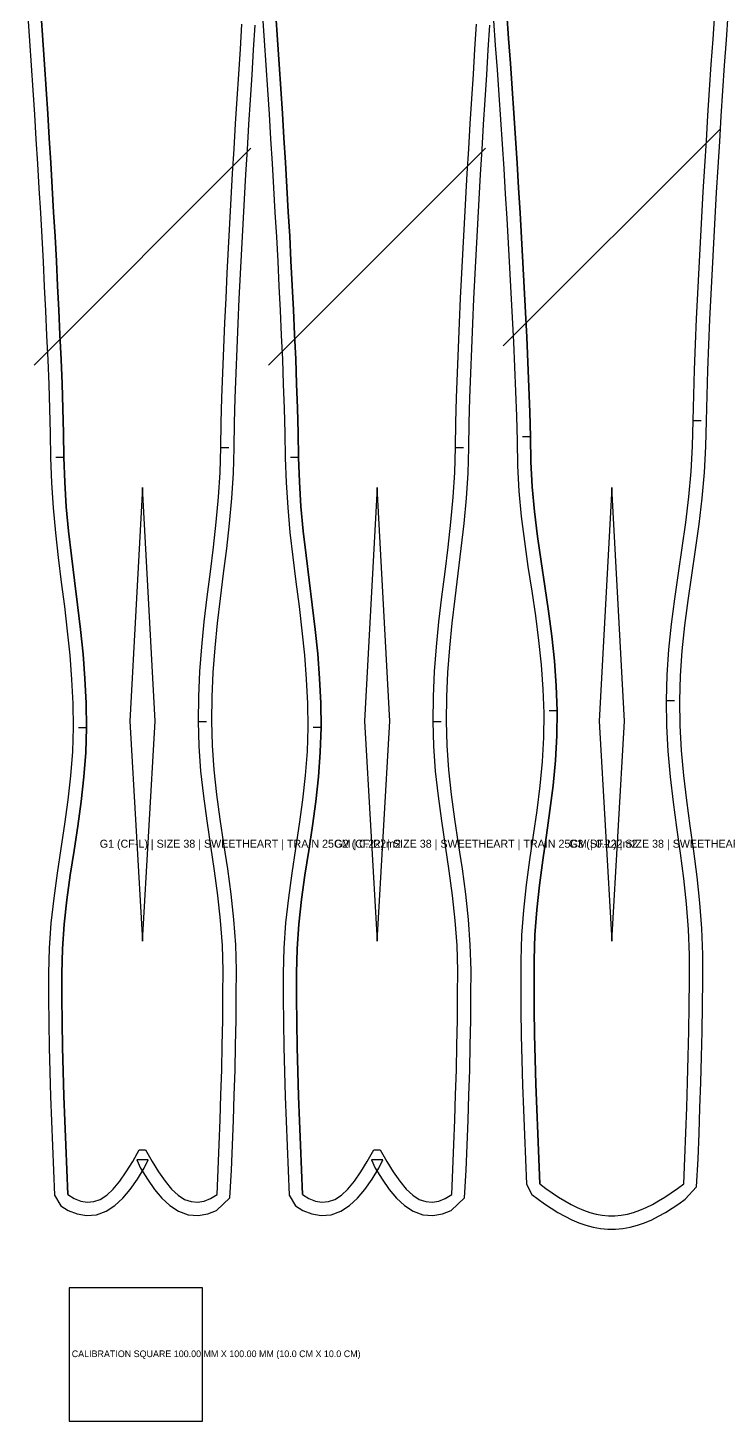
# Model space of a CAD drawing. Header units: millimetres. Extents: x -39 to 1522, y 40 to 1868.
# Drawn here: x 9 to 534, y 40 to 1085 of the extents above; entities that cross this region are included whole.
import ezdxf

# ---------------------------------------------------------------- set-up
doc = ezdxf.new("R2010")
doc.units = ezdxf.units.MM
for name, color, linetype in [('1_BOUNDARY', 7, 'Continuous'), ('2_SEW', 3, 'Continuous'), ('3_SEAM_EDGE', 5, 'Continuous'), ('4_INTERNAL_DART', 6, 'Continuous'), ('6_TEXT', 2, 'Continuous'), ('7_GRAINLINE', 1, 'Continuous'), ('8_NOTCH', 4, 'Continuous'), ('CALIBRATION_100MM', 1, 'Continuous')]:
    doc.layers.add(name, color=color, linetype=linetype)

msp = doc.modelspace()

# ---------------------------------------------------------------- linework, layer by layer
at = {"layer": '1_BOUNDARY'}
for points in [[(9.072, 1093.36), (10.335, 1074.955), (11.575, 1056.55), (12.789, 1038.146), (13.976, 1019.744), (15.136, 1001.341), (16.266, 982.939), (17.366, 964.539), (18.432, 946.14), (19.463, 927.742), (20.456, 909.345), (21.408, 890.952), (22.313, 872.56), (23.167, 854.172), (23.963, 835.789), (24.689, 817.414), (25.326, 799.055), (25.834, 780.745), (26.074, 762.298), (26.708, 743.614), (27.947, 724.899), (29.692, 706.247), (31.805, 687.674), (34.12, 669.191), (36.459, 650.801), (38.643, 632.506), (40.508, 614.294), (41.916, 596.151), (42.765, 578.057), (42.991, 560.025), (42.452, 542.038), (41.118, 524.022), (39.106, 505.918), (36.597, 487.698), (33.815, 469.345), (31.018, 450.856), (28.47, 432.237), (26.415, 413.501), (25.056, 394.678), (24.526, 375.886), (24.576, 357.276), (24.77, 338.784), (25.095, 320.297), (25.543, 301.818), (26.098, 283.346), (26.744, 264.885), (27.459, 246.435), (28.222, 227.998), (29.009, 209.573), (33.737, 201.497), (33.737, 201.497), (39.332, 198.075), (45.984, 195.427), (53.141, 194.206), (60.606, 194.813), (67.818, 197.371), (74.401, 201.592), (80.377, 207.135), (85.928, 213.787), (91.21, 221.386), (96.328, 229.759), (99.217, 236.019), (90.783, 236.019), (93.672, 229.759), (98.79, 221.386), (104.072, 213.787), (109.623, 207.135), (115.599, 201.592), (122.182, 197.371), (129.394, 194.813), (136.859, 194.206), (144.016, 195.427), (150.668, 198.075), (160.676, 207.476), (161.778, 228.257), (162.541, 246.947), (163.256, 265.65), (163.902, 284.363), (164.457, 303.086), (164.905, 321.819), (165.23, 340.558), (165.424, 359.302), (165.474, 378.163), (164.945, 397.204), (163.586, 416.274), (161.532, 435.258), (158.985, 454.129), (156.188, 472.869), (153.406, 491.476), (150.896, 509.952), (148.884, 528.314), (147.549, 546.588), (147.009, 564.833), (147.235, 583.125), (148.084, 601.476), (149.493, 619.875), (151.359, 638.343), (153.543, 656.894), (155.882, 675.536), (158.197, 694.272), (160.309, 713.097), (162.054, 731.999), (163.293, 750.963), (163.926, 769.896), (164.166, 788.596), (164.674, 807.16), (165.311, 825.773), (166.038, 844.402), (166.833, 863.039), (167.687, 881.681), (168.593, 900.326), (169.544, 918.973), (170.537, 937.623), (171.568, 956.274), (172.634, 974.926), (173.734, 993.58), (174.864, 1012.235), (176.024, 1030.891), (177.211, 1049.548), (178.425, 1068.205), (179.666, 1086.863)], [(185.072, 1093.639), (186.335, 1075.229), (187.575, 1056.818), (188.789, 1038.408), (189.976, 1020), (191.136, 1001.591), (192.266, 983.184), (193.366, 964.778), (194.432, 946.373), (195.463, 927.969), (196.456, 909.567), (197.408, 891.167), (198.313, 872.77), (199.167, 854.376), (199.963, 835.987), (200.689, 817.606), (201.326, 799.241), (201.834, 780.926), (202.074, 762.472), (202.707, 743.783), (203.947, 725.063), (205.692, 706.405), (207.805, 687.826), (210.12, 669.337), (212.459, 650.942), (214.643, 632.64), (216.508, 614.422), (217.916, 596.273), (218.765, 578.174), (218.991, 560.135), (218.451, 542.143), (217.118, 524.121), (215.106, 506.011), (212.597, 487.784), (209.815, 469.427), (207.018, 450.932), (204.47, 432.306), (202.415, 413.565), (201.056, 394.736), (200.526, 375.939), (200.576, 357.322), (200.77, 338.825), (201.095, 320.332), (201.543, 301.847), (202.098, 283.369), (202.744, 264.903), (203.459, 246.447), (204.222, 228.004), (205.009, 209.573), (209.737, 201.497), (209.737, 201.497), (215.332, 198.075), (221.984, 195.427), (229.141, 194.206), (236.606, 194.813), (243.818, 197.371), (250.401, 201.592), (256.377, 207.135), (261.928, 213.787), (267.21, 221.386), (272.328, 229.759), (275.217, 236.019), (266.783, 236.019), (269.672, 229.759), (274.79, 221.386), (280.072, 213.787), (285.623, 207.135), (291.599, 201.592), (298.182, 197.371), (305.394, 194.813), (312.859, 194.206), (320.016, 195.427), (326.668, 198.075), (336.676, 207.476), (337.778, 228.257), (338.541, 246.947), (339.256, 265.65), (339.902, 284.363), (340.457, 303.086), (340.905, 321.819), (341.23, 340.558), (341.424, 359.302), (341.474, 378.163), (340.945, 397.204), (339.586, 416.274), (337.532, 435.258), (334.985, 454.129), (332.188, 472.869), (329.406, 491.476), (326.896, 509.952), (324.884, 528.314), (323.549, 546.588), (323.009, 564.833), (323.235, 583.125), (324.084, 601.476), (325.493, 619.875), (327.359, 638.343), (329.543, 656.894), (331.882, 675.536), (334.197, 694.272), (336.309, 713.097), (338.054, 731.999), (339.293, 750.963), (339.926, 769.896), (340.166, 788.596), (340.674, 807.16), (341.311, 825.773), (342.038, 844.402), (342.833, 863.039), (343.687, 881.681), (344.593, 900.326), (345.544, 918.973), (346.537, 937.623), (347.568, 956.274), (348.634, 974.926), (349.734, 993.58), (350.864, 1012.235), (352.024, 1030.891), (353.211, 1049.548), (354.425, 1068.205), (355.666, 1086.863)], [(358.345, 1090.333), (359.692, 1071.771), (361.013, 1053.209), (362.307, 1034.649), (363.571, 1016.089), (364.804, 997.53), (366.006, 978.972), (367.174, 960.415), (368.305, 941.859), (369.398, 923.305), (370.447, 904.752), (371.451, 886.203), (372.403, 867.657), (373.298, 849.114), (374.125, 830.578), (374.87, 812.053), (375.508, 793.554), (375.97, 775.063), (376.299, 756.328), (377.377, 737.371), (379.154, 718.466), (381.478, 699.648), (384.16, 680.937), (386.98, 662.339), (389.715, 643.856), (392.149, 625.482), (394.093, 607.204), (395.402, 588.999), (395.977, 570.842), (395.763, 552.703), (394.749, 534.538), (393.027, 516.297), (390.756, 497.95), (388.147, 479.478), (385.451, 460.869), (382.932, 442.129), (380.838, 423.27), (379.382, 404.317), (378.715, 385.357), (378.716, 366.56), (378.887, 347.904), (379.19, 329.259), (379.617, 310.62), (380.154, 291.99), (380.783, 273.37), (381.485, 254.762), (382.234, 236.166), (383.009, 217.584), (387.014, 209.989), (387.014, 209.989), (391.799, 206.415), (396.703, 202.918), (401.669, 199.591), (406.703, 196.475), (411.813, 193.613), (417.007, 191.045), (422.29, 188.816), (427.66, 186.966), (433.115, 185.535), (438.638, 184.558), (444.206, 184.062), (449.794, 184.062), (455.362, 184.558), (460.885, 185.535), (466.34, 186.966), (471.71, 188.816), (476.993, 191.045), (482.187, 193.613), (487.297, 196.475), (492.331, 199.591), (497.297, 202.918), (502.201, 206.415), (510.719, 215.646), (511.766, 236.677), (512.516, 255.772), (513.217, 274.88), (513.846, 293.999), (514.383, 313.128), (514.81, 332.265), (515.113, 351.408), (515.284, 370.563), (515.286, 389.854), (514.619, 409.304), (513.164, 428.746), (511.072, 448.098), (508.554, 467.335), (505.858, 486.443), (503.249, 505.418), (500.976, 524.271), (499.252, 543.02), (498.238, 561.696), (498.023, 580.347), (498.598, 599.016), (499.909, 617.73), (501.855, 636.516), (504.29, 655.394), (507.025, 674.38), (509.845, 693.477), (512.527, 712.686), (514.849, 731.998), (516.624, 751.394), (517.701, 770.841), (518.03, 790.071), (518.492, 809.064), (519.13, 828.066), (519.875, 847.093), (520.703, 866.13), (521.597, 885.174), (522.55, 904.221), (523.554, 923.272), (524.603, 942.325), (525.696, 961.38), (526.827, 980.436), (527.995, 999.493), (529.197, 1018.552), (530.431, 1037.612), (531.695, 1056.673), (532.989, 1075.734), (534.31, 1094.796)]]:
    msp.add_lwpolyline(points, dxfattribs=at)
at = {"layer": '2_SEW'}
for points in [[(19.048, 1094.051), (20.312, 1075.633), (21.553, 1057.215), (22.768, 1038.797), (23.956, 1020.38), (25.117, 1001.962), (26.248, 983.544), (27.349, 965.127), (28.416, 946.709), (29.448, 928.291), (30.442, 909.873), (31.395, 891.456), (32.302, 873.038), (33.157, 854.62), (33.954, 836.203), (34.682, 817.785), (35.321, 799.367), (35.832, 780.949), (36.071, 762.532), (36.695, 744.114), (37.915, 725.696), (39.639, 707.278), (41.734, 688.861), (44.041, 670.443), (46.384, 652.025), (48.582, 633.608), (50.468, 615.19), (51.897, 596.772), (52.761, 578.354), (52.991, 559.937), (52.438, 541.519), (51.075, 523.101), (49.03, 504.684), (46.494, 486.266), (43.702, 467.848), (40.916, 449.43), (38.395, 431.013), (36.374, 412.595), (35.043, 394.177), (34.525, 375.759), (34.576, 357.342), (34.769, 338.924), (35.093, 320.506), (35.539, 302.089), (36.093, 283.671), (36.737, 265.253), (37.451, 246.835), (38.213, 228.418), (39, 210), (39, 210), (39, 210), (43.87, 206.986), (48.739, 205.04), (53.609, 204.195), (58.478, 204.584), (63.348, 206.316), (68.217, 209.451), (73.087, 213.98), (77.957, 219.825), (82.826, 226.836), (87.696, 234.808), (92.565, 243.485), (97.435, 243.485), (102.304, 234.808), (107.174, 226.836), (112.043, 219.825), (116.913, 213.98), (121.783, 209.451), (126.652, 206.316), (131.522, 204.584), (136.391, 204.195), (141.261, 205.04), (146.13, 206.986), (151, 210), (151.787, 228.671), (152.549, 247.342), (153.263, 266.013), (153.907, 284.684), (154.461, 303.354), (154.907, 322.025), (155.231, 340.696), (155.424, 359.367), (155.475, 378.038), (154.957, 396.709), (153.626, 415.38), (151.605, 434.051), (149.084, 452.722), (146.298, 471.392), (143.506, 490.063), (140.97, 508.734), (138.925, 527.405), (137.562, 546.076), (137.009, 564.747), (137.239, 583.418), (138.103, 602.089), (139.532, 620.759), (141.418, 639.43), (143.616, 658.101), (145.959, 676.772), (148.266, 695.443), (150.361, 714.114), (152.085, 732.785), (153.305, 751.456), (153.929, 770.127), (154.168, 788.797), (154.679, 807.468), (155.318, 826.139), (156.046, 844.81), (156.843, 863.481), (157.698, 882.152), (158.605, 900.823), (159.558, 919.494), (160.552, 938.165), (161.584, 956.835), (162.651, 975.506), (163.752, 994.177), (164.883, 1012.848), (166.044, 1031.519), (167.232, 1050.19), (168.447, 1068.861), (169.688, 1087.532)], [(195.048, 1094.3309), (196.312, 1075.9078), (197.553, 1057.4838), (198.768, 1039.0598), (199.956, 1020.6368), (201.117, 1002.2128), (202.248, 983.7898), (203.349, 965.3657), (204.416, 946.9427), (205.448, 928.5187), (206.442, 910.0957), (207.395, 891.6717), (208.302, 873.2486), (209.157, 854.8246), (209.954, 836.4016), (210.682, 817.9776), (211.321, 799.5536), (211.832, 781.1306), (212.071, 762.7065), (212.695, 744.2835), (213.915, 725.8595), (215.639, 707.4365), (217.734, 689.0125), (220.041, 670.5894), (222.384, 652.1654), (224.582, 633.7424), (226.468, 615.3184), (227.897, 596.8944), (228.761, 578.4714), (228.991, 560.0473), (228.438, 541.6243), (227.075, 523.2003), (225.03, 504.7773), (222.494, 486.3533), (219.702, 467.9303), (216.916, 449.5062), (214.395, 431.0832), (212.374, 412.6592), (211.043, 394.2352), (210.525, 375.8122), (210.576, 357.3881), (210.769, 338.9651), (211.093, 320.5411), (211.539, 302.1181), (212.093, 283.6941), (212.737, 265.2711), (213.451, 246.847), (214.213, 228.424), (215, 210), (215, 210), (215, 210), (219.87, 206.986), (224.739, 205.04), (229.609, 204.195), (234.478, 204.584), (239.348, 206.316), (244.217, 209.451), (249.087, 213.98), (253.957, 219.825), (258.826, 226.836), (263.696, 234.808), (268.565, 243.485), (273.435, 243.485), (278.304, 234.808), (283.174, 226.836), (288.043, 219.825), (292.913, 213.98), (297.783, 209.451), (302.652, 206.316), (307.522, 204.584), (312.391, 204.195), (317.261, 205.04), (322.13, 206.986), (327, 210), (327.787, 228.671), (328.549, 247.342), (329.263, 266.013), (329.907, 284.684), (330.461, 303.354), (330.907, 322.025), (331.231, 340.696), (331.424, 359.367), (331.475, 378.038), (330.957, 396.709), (329.626, 415.38), (327.605, 434.051), (325.084, 452.722), (322.298, 471.392), (319.506, 490.063), (316.97, 508.734), (314.925, 527.405), (313.562, 546.076), (313.009, 564.747), (313.239, 583.418), (314.103, 602.089), (315.532, 620.759), (317.418, 639.43), (319.616, 658.101), (321.959, 676.772), (324.266, 695.443), (326.361, 714.114), (328.085, 732.785), (329.305, 751.456), (329.929, 770.127), (330.168, 788.797), (330.679, 807.468), (331.318, 826.139), (332.046, 844.81), (332.843, 863.481), (333.698, 882.152), (334.605, 900.823), (335.558, 919.494), (336.552, 938.165), (337.584, 956.835), (338.651, 975.506), (339.752, 994.177), (340.883, 1012.848), (342.044, 1031.519), (343.232, 1050.19), (344.447, 1068.861), (345.688, 1087.532)], [(368.318, 1095.4266), (369.666, 1076.7579), (370.988, 1058.089), (372.283, 1039.4202), (373.548, 1020.7514), (374.783, 1002.0836), (375.986, 983.4148), (377.155, 964.7459), (378.287, 946.0771), (379.381, 927.4082), (380.432, 908.7395), (381.437, 890.0717), (382.391, 871.4028), (383.287, 852.7341), (384.116, 834.0652), (384.863, 815.3964), (385.504, 796.7284), (385.968, 778.0597), (386.292, 759.3909), (387.349, 740.722), (389.095, 722.0532), (391.39, 703.3843), (394.053, 684.7166), (396.87, 666.0477), (399.618, 647.3789), (402.078, 628.7101), (404.054, 610.0413), (405.389, 591.3725), (405.977, 572.7046), (405.757, 554.0359), (404.721, 535.367), (402.968, 516.6982), (400.669, 498.0293), (398.046, 479.3616), (395.355, 460.6928), (392.857, 442.0239), (390.794, 423.3551), (389.366, 404.6861), (388.713, 386.0174), (388.716, 367.3495), (388.886, 348.6807), (389.188, 330.012), (389.614, 311.3431), (390.149, 292.6743), (390.777, 274.0054), (391.477, 255.3377), (392.226, 236.6688), (393, 218), (393, 218), (393, 218), (397.696, 214.491), (402.391, 211.143), (407.087, 207.996), (411.783, 205.089), (416.478, 202.458), (421.174, 200.136), (425.87, 198.153), (430.565, 196.535), (435.261, 195.302), (439.957, 194.471), (444.652, 194.052), (449.348, 194.052), (454.043, 194.471), (458.739, 195.302), (463.435, 196.535), (468.13, 198.153), (472.826, 200.136), (477.522, 202.458), (482.217, 205.089), (486.913, 207.996), (491.609, 211.143), (496.304, 214.491), (501, 218), (501.774, 237.076), (502.523, 256.152), (503.223, 275.228), (503.851, 294.304), (504.386, 313.38), (504.812, 332.456), (505.114, 351.532), (505.284, 370.608), (505.287, 389.684), (504.634, 408.759), (503.206, 427.835), (501.143, 446.911), (498.645, 465.987), (495.954, 485.063), (493.331, 504.139), (491.032, 523.215), (489.279, 542.291), (488.243, 561.367), (488.023, 580.443), (488.611, 599.519), (489.946, 618.595), (491.922, 637.671), (494.382, 656.747), (497.13, 675.823), (499.947, 694.899), (502.61, 713.975), (504.905, 733.051), (506.651, 752.127), (507.708, 771.203), (508.032, 790.278), (508.496, 809.354), (509.137, 828.43), (509.884, 847.506), (510.713, 866.582), (511.609, 885.658), (512.563, 904.734), (513.568, 923.81), (514.619, 942.886), (515.713, 961.962), (516.845, 981.038), (518.014, 1000.114), (519.217, 1019.19), (520.452, 1038.266), (521.717, 1057.342), (523.012, 1076.418), (524.334, 1095.494)]]:
    msp.add_lwpolyline(points, dxfattribs=at)
at = {"layer": '3_SEAM_EDGE'}
for points in [[(39, 210), (38.213, 228.418), (37.451, 246.835), (36.737, 265.253), (36.093, 283.671), (35.539, 302.089), (35.093, 320.506), (34.769, 338.924), (34.576, 357.342), (34.525, 375.759), (35.043, 394.177), (36.374, 412.595), (38.395, 431.013), (40.916, 449.43), (43.702, 467.848), (46.494, 486.266), (49.03, 504.684), (51.075, 523.101), (52.438, 541.519), (52.991, 559.937), (52.761, 578.354), (51.897, 596.772), (50.468, 615.19), (48.582, 633.608), (46.384, 652.025), (44.041, 670.443), (41.734, 688.861), (39.639, 707.278), (37.915, 725.696), (36.695, 744.114), (36.071, 762.532), (35.832, 780.949), (35.321, 799.367), (34.682, 817.785), (33.954, 836.203), (33.157, 854.62), (32.302, 873.038), (31.395, 891.456), (30.442, 909.873), (29.448, 928.291), (28.416, 946.709), (27.349, 965.127), (26.248, 983.544), (25.117, 1001.962), (23.956, 1020.38), (22.768, 1038.797), (21.553, 1057.215), (20.312, 1075.633), (19.048, 1094.051)], [(151, 210), (151.787, 228.671), (152.549, 247.342), (153.263, 266.013), (153.907, 284.684), (154.461, 303.354), (154.907, 322.025), (155.231, 340.696), (155.424, 359.367), (155.475, 378.038), (154.957, 396.709), (153.626, 415.38), (151.605, 434.051), (149.084, 452.722), (146.298, 471.392), (143.506, 490.063), (140.97, 508.734), (138.925, 527.405), (137.562, 546.076), (137.009, 564.747), (137.239, 583.418), (138.103, 602.089), (139.532, 620.759), (141.418, 639.43), (143.616, 658.101), (145.959, 676.772), (148.266, 695.443), (150.361, 714.114), (152.085, 732.785), (153.305, 751.456), (153.929, 770.127), (154.168, 788.797), (154.679, 807.468), (155.318, 826.139), (156.046, 844.81), (156.843, 863.481), (157.698, 882.152), (158.605, 900.823), (159.558, 919.494), (160.552, 938.165), (161.584, 956.835), (162.651, 975.506), (163.752, 994.177), (164.883, 1012.848), (166.044, 1031.519), (167.232, 1050.19), (168.447, 1068.861), (169.688, 1087.532)], [(215, 210), (214.213, 228.424), (213.451, 246.847), (212.737, 265.2711), (212.093, 283.6941), (211.539, 302.1181), (211.093, 320.5411), (210.769, 338.9651), (210.576, 357.3881), (210.525, 375.8122), (211.043, 394.2352), (212.374, 412.6592), (214.395, 431.0832), (216.916, 449.5062), (219.702, 467.9303), (222.494, 486.3533), (225.03, 504.7773), (227.075, 523.2003), (228.438, 541.6243), (228.991, 560.0473), (228.761, 578.4714), (227.897, 596.8944), (226.468, 615.3184), (224.582, 633.7424), (222.384, 652.1654), (220.041, 670.5894), (217.734, 689.0125), (215.639, 707.4365), (213.915, 725.8595), (212.695, 744.2835), (212.071, 762.7065), (211.832, 781.1306), (211.321, 799.5536), (210.682, 817.9776), (209.954, 836.4016), (209.157, 854.8246), (208.302, 873.2486), (207.395, 891.6717), (206.442, 910.0957), (205.448, 928.5187), (204.416, 946.9427), (203.349, 965.3657), (202.248, 983.7898), (201.117, 1002.2128), (199.956, 1020.6368), (198.768, 1039.0598), (197.553, 1057.4838), (196.312, 1075.9078), (195.048, 1094.3309)], [(327, 210), (327.787, 228.671), (328.549, 247.342), (329.263, 266.013), (329.907, 284.684), (330.461, 303.354), (330.907, 322.025), (331.231, 340.696), (331.424, 359.367), (331.475, 378.038), (330.957, 396.709), (329.626, 415.38), (327.605, 434.051), (325.084, 452.722), (322.298, 471.392), (319.506, 490.063), (316.97, 508.734), (314.925, 527.405), (313.562, 546.076), (313.009, 564.747), (313.239, 583.418), (314.103, 602.089), (315.532, 620.759), (317.418, 639.43), (319.616, 658.101), (321.959, 676.772), (324.266, 695.443), (326.361, 714.114), (328.085, 732.785), (329.305, 751.456), (329.929, 770.127), (330.168, 788.797), (330.679, 807.468), (331.318, 826.139), (332.046, 844.81), (332.843, 863.481), (333.698, 882.152), (334.605, 900.823), (335.558, 919.494), (336.552, 938.165), (337.584, 956.835), (338.651, 975.506), (339.752, 994.177), (340.883, 1012.848), (342.044, 1031.519), (343.232, 1050.19), (344.447, 1068.861), (345.688, 1087.532)], [(393, 218), (392.226, 236.6688), (391.477, 255.3377), (390.777, 274.0054), (390.149, 292.6743), (389.614, 311.3431), (389.188, 330.012), (388.886, 348.6807), (388.716, 367.3495), (388.713, 386.0174), (389.366, 404.6861), (390.794, 423.3551), (392.857, 442.0239), (395.355, 460.6928), (398.046, 479.3616), (400.669, 498.0293), (402.968, 516.6982), (404.721, 535.367), (405.757, 554.0359), (405.977, 572.7046), (405.389, 591.3725), (404.054, 610.0413), (402.078, 628.7101), (399.618, 647.3789), (396.87, 666.0477), (394.053, 684.7166), (391.39, 703.3843), (389.095, 722.0532), (387.349, 740.722), (386.292, 759.3909), (385.968, 778.0597), (385.504, 796.7284), (384.863, 815.3964), (384.116, 834.0652), (383.287, 852.7341), (382.391, 871.4028), (381.437, 890.0717), (380.432, 908.7395), (379.381, 927.4082), (378.287, 946.0771), (377.155, 964.7459), (375.986, 983.4148), (374.783, 1002.0836), (373.548, 1020.7514), (372.283, 1039.4202), (370.988, 1058.089), (369.666, 1076.7579), (368.318, 1095.4266)], [(501, 218), (501.774, 237.076), (502.523, 256.152), (503.223, 275.228), (503.851, 294.304), (504.386, 313.38), (504.812, 332.456), (505.114, 351.532), (505.284, 370.608), (505.287, 389.684), (504.634, 408.759), (503.206, 427.835), (501.143, 446.911), (498.645, 465.987), (495.954, 485.063), (493.331, 504.139), (491.032, 523.215), (489.279, 542.291), (488.243, 561.367), (488.023, 580.443), (488.611, 599.519), (489.946, 618.595), (491.922, 637.671), (494.382, 656.747), (497.13, 675.823), (499.947, 694.899), (502.61, 713.975), (504.905, 733.051), (506.651, 752.127), (507.708, 771.203), (508.032, 790.278), (508.496, 809.354), (509.137, 828.43), (509.884, 847.506), (510.713, 866.582), (511.609, 885.658), (512.563, 904.734), (513.568, 923.81), (514.619, 942.886), (515.713, 961.962), (516.845, 981.038), (518.014, 1000.114), (519.217, 1019.19), (520.452, 1038.266), (521.717, 1057.342), (523.012, 1076.418), (524.334, 1095.494)]]:
    msp.add_lwpolyline(points, dxfattribs=at)
at = {"layer": '4_INTERNAL_DART'}
for points in [[(95, 400), (104.5, 565), (95, 740), (85.5, 565), (95, 400)], [(271, 400), (280.5, 565), (271, 740), (261.5, 565), (271, 400)], [(447, 400), (456.5, 565), (447, 740), (437.5, 565), (447, 400)]]:
    msp.add_lwpolyline(points, close=True, dxfattribs=at)
at = {"layer": '7_GRAINLINE'}
for p, q in [((365.68, 846.28), (528.32, 1008.92)), ((13.68, 831.88), (176.32, 994.52)), ((189.68, 831.88), (352.32, 994.52))]:
    msp.add_line(p, q, dxfattribs=at)
at = {"layer": '8_NOTCH'}
for p, q in [((508.032, 790.278), (514.032, 790.278)), ((385.968, 778.0597), (379.968, 778.0597)), ((153.929, 770.127), (159.929, 770.127)), ((212.071, 762.7065), (206.071, 762.7065)), ((329.929, 770.127), (335.929, 770.127)), ((36.071, 762.532), (30.071, 762.532)), ((488.023, 580.443), (494.023, 580.443)), ((137.009, 564.747), (143.009, 564.747)), ((313.009, 564.747), (319.009, 564.747)), ((405.977, 572.7046), (399.977, 572.7046)), ((52.991, 559.937), (46.991, 559.937)), ((228.991, 560.0473), (222.991, 560.0473))]:
    msp.add_line(p, q, dxfattribs=at)
at = {"layer": 'CALIBRATION_100MM'}
msp.add_lwpolyline([(40, 40), (140, 40), (140, 140), (40, 140), (40, 40)], close=True, dxfattribs=at)

# ---------------------------------------------------------------- texts
at = {"layer": '6_TEXT'}
for s, height, p in [('G1 (CF-L) | SIZE 38 | SWEETHEART | TRAIN 25CM | 0.222m2', 6, (63, 470)), ('G2 (CF-R) | SIZE 38 | SWEETHEART | TRAIN 25CM | 0.222m2', 6, (239, 470)), ('G3 (SF-L) | SIZE 38 | SWEETHEART | TRAIN 25CM | 0.235m2', 6, (415, 470)), ('CALIBRATION SQUARE 100.00 MM X 100.00 MM (10.0 CM X 10.0 CM)', 5, (42, 88))]:
    msp.add_text(s, height=height, dxfattribs=at).set_placement(p)

doc.saveas('drawing.dxf')
